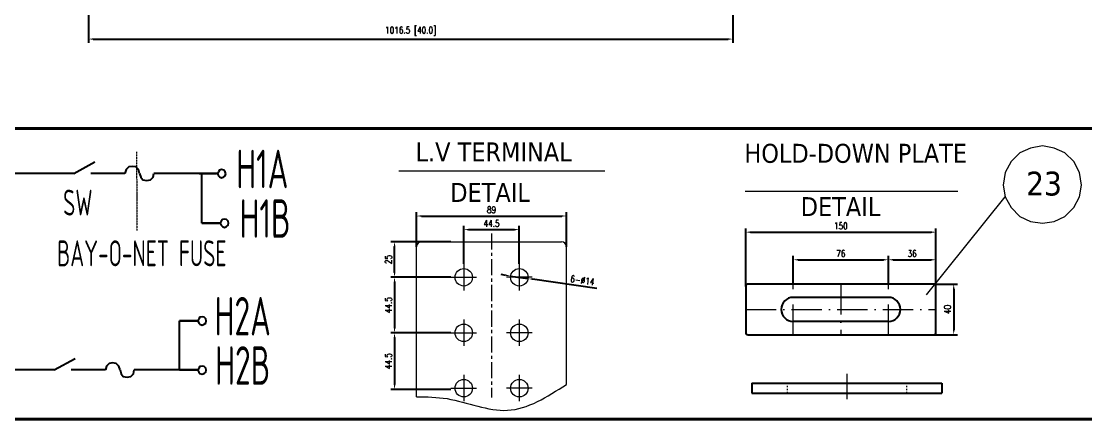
# Model space of a CAD drawing. Header units: millimetres. Extents: x 13152 to 35014, y -6229 to -226.
# Drawn here: x 20266 to 21946, y -4089 to -3458 of the extents above; entities that cross this region are included whole.
import ezdxf
from ezdxf.enums import TextEntityAlignment as Align

# ---------------------------------------------------------------- set-up
doc = ezdxf.new("R2010")
doc.units = ezdxf.units.MM
doc.header["$LTSCALE"] = 4
for name, pattern in [('5 双点画线', [10.5, 6.25, -1.25, 0.25, -1.25, 0.25, -1.25]), ('ACAD_ISO03W100', [1.18, 0.47, -0.71]), ('ACAD_ISO10W100', [18, 12, -3, 0, -3]), ('CENTERX2', [101.6, 63.5, -12.7, 12.7, -12.7]), ('点画线', [18, 12, -2, 2, -2])]:
    doc.linetypes.add(name, pattern=pattern)
doc.layers.add('1', color=12, linetype='Continuous')
doc.layers.add('中心线层', color=1, linetype='点画线', lineweight=18, true_color=0xff0000)
doc.layers.add('标注、文本', color=3, linetype='Continuous', lineweight=25)
doc.layers.add('铁心', color=3, linetype='Continuous', lineweight=0)
doc.styles.add('pdm', font='gbenor.shx', dxfattribs={"width": 0.8, "bigfont": 'gbhzfs.shx'})
doc.styles.add('Tahoma$001', font='tahoma.ttf', dxfattribs={"height": 2.159784})
doc.styles.add('TH_GBDIM', font='romans.shx', dxfattribs={"width": 0.8, "bigfont": 'gbcbig.shx'})
doc.dimstyles.new('TH_GBDIM1', dxfattribs={"dimscale": 3, "dimtxt": 3.5, "dimasz": 2.5, "dimexe": 2, "dimexo": 0, "dimgap": 1.5, "dimtad": 1, "dimdec": 1, "dimzin": 0, "dimdsep": 46, "dimtxsty": 'TH_GBDIM', "dimcen": 2.5, "dimclrd": 3, "dimclre": 256, "dimclrt": 2, "dimadec": 0, "dimazin": 0, "dimtfac": 0.714286, "dimtdec": 1, "dimtmove": 0, "dimatfit": 3, "dimfxl": 1, "dimtzin": 0, "dimlwd": -1, "dimlwe": -1, "dimarcsym": 0})

# ---------------------------------------------------------------- blocks, each defined once
blk = doc.blocks.new('*D227')
at = {"layer": 'Defpoints', "color": 0, "transparency": 16777216}
for p in [(21705.4, -3872.9), (21705.4, -3952.9), (21737.5, -3952.9)]:
    blk.add_point(p, dxfattribs=at)
at = {"layer": '标注、文本', "transparency": 16777216}
for p, q in [((21705.4, -3872.9), (21743.5, -3872.9)), ((21705.4, -3952.9), (21743.5, -3952.9))]:
    blk.add_line(p, q, dxfattribs=at)
at = {"layer": '标注、文本', "color": 3, "transparency": 16777216}
blk.add_line((21737.5, -3880.4), (21737.5, -3945.4), dxfattribs=at)
for points in [[(21736.3, -3880.4), (21738.8, -3880.4), (21737.5, -3872.9)], [(21736.3, -3945.4), (21738.8, -3945.4), (21737.5, -3952.9)]]:
    blk.add_solid(points, dxfattribs=at)
at = {"layer": '标注、文本', "color": 2, "transparency": 16777216, "insert": (21727.8, -3912.9), "char_height": 10.5, "attachment_point": 5, "rotation": 90, "style": 'TH_GBDIM'}
blk.add_mtext('40', dxfattribs=at)
blk = doc.blocks.new('*D228')
at = {"layer": 'Defpoints', "color": 0, "transparency": 16777216}
for p in [(21709.4, -3791), (21409.4, -3876.9), (21709.4, -3876.9)]:
    blk.add_point(p, dxfattribs=at)
at = {"layer": '标注、文本', "transparency": 16777216}
for p, q in [((21409.4, -3876.9), (21409.4, -3785)), ((21709.4, -3876.9), (21709.4, -3785))]:
    blk.add_line(p, q, dxfattribs=at)
at = {"layer": '标注、文本', "color": 3, "transparency": 16777216}
blk.add_line((21416.9, -3791), (21701.9, -3791), dxfattribs=at)
for points in [[(21416.9, -3789.7), (21416.9, -3792.2), (21409.4, -3791)], [(21701.9, -3789.7), (21701.9, -3792.2), (21709.4, -3791)]]:
    blk.add_solid(points, dxfattribs=at)
at = {"layer": '标注、文本', "color": 2, "transparency": 16777216, "insert": (21559.4, -3781.2), "char_height": 10.5, "attachment_point": 5, "style": 'TH_GBDIM'}
blk.add_mtext('150', dxfattribs=at)
blk = doc.blocks.new('*D229')
at = {"layer": 'Defpoints', "color": 0, "transparency": 16777216}
for p in [(21634.4, -3834.5), (21484.4, -3872.9), (21634.4, -3872.9)]:
    blk.add_point(p, dxfattribs=at)
at = {"layer": '标注、文本', "transparency": 16777216}
for p, q in [((21484.4, -3872.9), (21484.4, -3828.5)), ((21634.4, -3872.9), (21634.4, -3828.5))]:
    blk.add_line(p, q, dxfattribs=at)
at = {"layer": '标注、文本', "color": 3, "transparency": 16777216}
blk.add_line((21491.9, -3834.5), (21626.9, -3834.5), dxfattribs=at)
for points in [[(21491.9, -3833.3), (21491.9, -3835.8), (21484.4, -3834.5)], [(21626.9, -3833.3), (21626.9, -3835.8), (21634.4, -3834.5)]]:
    blk.add_solid(points, dxfattribs=at)
at = {"layer": '标注、文本', "color": 2, "transparency": 16777216, "insert": (21559.4, -3824.8), "char_height": 10.5, "attachment_point": 5, "style": 'TH_GBDIM'}
blk.add_mtext('76', dxfattribs=at)
blk = doc.blocks.new('*D230')
at = {"layer": 'Defpoints', "color": 0, "transparency": 16777216}
for p in [(21709.4, -3834.5), (21634.4, -3872.9), (21709.4, -3872.9)]:
    blk.add_point(p, dxfattribs=at)
at = {"layer": '标注、文本', "transparency": 16777216}
for p, q in [((21634.4, -3872.9), (21634.4, -3828.5)), ((21709.4, -3872.9), (21709.4, -3828.5))]:
    blk.add_line(p, q, dxfattribs=at)
at = {"layer": '标注、文本', "color": 3, "transparency": 16777216}
blk.add_line((21641.9, -3834.5), (21701.9, -3834.5), dxfattribs=at)
for points in [[(21641.9, -3833.3), (21641.9, -3835.8), (21634.4, -3834.5)], [(21701.9, -3833.3), (21701.9, -3835.8), (21709.4, -3834.5)]]:
    blk.add_solid(points, dxfattribs=at)
at = {"layer": '标注、文本', "color": 2, "transparency": 16777216, "insert": (21671.9, -3824.8), "char_height": 10.5, "attachment_point": 5, "style": 'TH_GBDIM'}
blk.add_mtext('36', dxfattribs=at)
blk = doc.blocks.new('*D231')
at = {"layer": 'Defpoints', "color": 0, "transparency": 16777216}
for p in [(21126.5, -3765.5), (20890.1, -3813.9), (21126.5, -3813.9)]:
    blk.add_point(p, dxfattribs=at)
at = {"layer": '标注、文本', "transparency": 16777216}
for p, q in [((20890.1, -3813.9), (20890.1, -3759.5)), ((21126.5, -3813.9), (21126.5, -3759.5))]:
    blk.add_line(p, q, dxfattribs=at)
at = {"layer": '标注、文本', "color": 3, "transparency": 16777216}
blk.add_line((20897.6, -3765.5), (21119, -3765.5), dxfattribs=at)
for points in [[(20897.6, -3764.2), (20897.6, -3766.7), (20890.1, -3765.5)], [(21119, -3764.2), (21119, -3766.7), (21126.5, -3765.5)]]:
    blk.add_solid(points, dxfattribs=at)
at = {"layer": '标注、文本', "color": 2, "transparency": 16777216, "insert": (21008.3, -3755.7), "char_height": 10.5, "attachment_point": 5, "style": 'TH_GBDIM'}
blk.add_mtext('89', dxfattribs=at)
blk = doc.blocks.new('*D232')
at = {"layer": 'Defpoints', "color": 0, "transparency": 16777216}
for p in [(20855.3, -3806), (20944.2, -3806), (20944.2, -3862.1)]:
    blk.add_point(p, dxfattribs=at)
at = {"layer": '标注、文本', "transparency": 16777216}
for p, q in [((20944.2, -3806), (20849.3, -3806)), ((20944.2, -3862.1), (20849.3, -3862.1))]:
    blk.add_line(p, q, dxfattribs=at)
at = {"layer": '标注、文本', "color": 3, "transparency": 16777216}
blk.add_line((20855.3, -3854.6), (20855.3, -3813.5), dxfattribs=at)
for points in [[(20854.1, -3813.5), (20856.6, -3813.5), (20855.3, -3806)], [(20854.1, -3854.6), (20856.6, -3854.6), (20855.3, -3862.1)]]:
    blk.add_solid(points, dxfattribs=at)
at = {"layer": '标注、文本', "color": 2, "transparency": 16777216, "insert": (20845.6, -3834.1), "char_height": 10.5, "attachment_point": 5, "rotation": 90, "style": 'TH_GBDIM'}
blk.add_mtext('25', dxfattribs=at)
blk = doc.blocks.new('*D233')
at = {"layer": 'Defpoints', "color": 0, "transparency": 16777216}
for p in [(20944.2, -3862.1), (20855.3, -3949.8), (20944.2, -3949.8)]:
    blk.add_point(p, dxfattribs=at)
at = {"layer": '标注、文本', "transparency": 16777216}
for p, q in [((20944.2, -3862.1), (20849.3, -3862.1)), ((20944.2, -3949.8), (20849.3, -3949.8))]:
    blk.add_line(p, q, dxfattribs=at)
at = {"layer": '标注、文本', "color": 3, "transparency": 16777216}
blk.add_line((20855.3, -3869.6), (20855.3, -3942.3), dxfattribs=at)
for points in [[(20854.1, -3869.6), (20856.6, -3869.6), (20855.3, -3862.1)], [(20854.1, -3942.3), (20856.6, -3942.3), (20855.3, -3949.8)]]:
    blk.add_solid(points, dxfattribs=at)
at = {"layer": '标注、文本', "color": 2, "transparency": 16777216, "insert": (20845.6, -3906), "char_height": 10.5, "attachment_point": 5, "rotation": 90, "style": 'TH_GBDIM'}
blk.add_mtext('44.5', dxfattribs=at)
blk = doc.blocks.new('*D234')
at = {"layer": 'Defpoints', "color": 0, "transparency": 16777216}
for p in [(21052.2, -3787), (20964.5, -3841), (21052.2, -3841)]:
    blk.add_point(p, dxfattribs=at)
at = {"layer": '标注、文本', "transparency": 16777216}
for p, q in [((20964.5, -3841), (20964.5, -3781)), ((21052.2, -3841), (21052.2, -3781))]:
    blk.add_line(p, q, dxfattribs=at)
at = {"layer": '标注、文本', "color": 3, "transparency": 16777216}
blk.add_line((20972, -3787), (21044.7, -3787), dxfattribs=at)
for points in [[(20972, -3785.7), (20972, -3788.2), (20964.5, -3787)], [(21044.7, -3785.7), (21044.7, -3788.2), (21052.2, -3787)]]:
    blk.add_solid(points, dxfattribs=at)
at = {"layer": '标注、文本', "color": 2, "transparency": 16777216, "insert": (21008.4, -3777.2), "char_height": 10.5, "attachment_point": 5, "style": 'TH_GBDIM'}
blk.add_mtext('44.5', dxfattribs=at)
blk = doc.blocks.new('*D235')
at = {"layer": 'Defpoints', "color": 0, "transparency": 16777216}
for p in [(21038.5, -3860.2), (21065.8, -3864.2)]:
    blk.add_point(p, dxfattribs=at)
at = {"layer": '标注、文本', "color": 3, "transparency": 16777216}
for p, q in [((21031.1, -3859.1), (21023.7, -3858)), ((21038.5, -3860.2), (21065.8, -3864.2)), ((21174.4, -3880.1), (21073.2, -3865.2))]:
    blk.add_line(p, q, dxfattribs=at)
for points in [[(21031.3, -3857.8), (21030.9, -3860.3), (21038.5, -3860.2)], [(21073.4, -3864), (21073.1, -3866.5), (21065.8, -3864.2)]]:
    blk.add_solid(points, dxfattribs=at)
at = {"layer": '标注、文本', "color": 2, "transparency": 16777216, "insert": (21151.7, -3866.9), "char_height": 10.5, "attachment_point": 5, "rotation": 351.6664, "style": 'TH_GBDIM'}
blk.add_mtext('6-%%C14', dxfattribs=at)
blk = doc.blocks.new('*D238')
at = {"layer": 'Defpoints', "color": 0, "transparency": 16777216}
for p in [(20372.6, -3433.3), (21389.1, -3433.3), (21389.1, -3486.3)]:
    blk.add_point(p, dxfattribs=at)
at = {"layer": '标注、文本', "transparency": 16777216}
for p, q in [((20372.6, -3433.3), (20372.6, -3492.3)), ((21389.1, -3433.3), (21389.1, -3492.3))]:
    blk.add_line(p, q, dxfattribs=at)
at = {"layer": '标注、文本', "color": 3, "transparency": 16777216}
blk.add_line((20380.1, -3486.3), (21381.6, -3486.3), dxfattribs=at)
for points in [[(20380.1, -3485), (20380.1, -3487.5), (20372.6, -3486.3)], [(21381.6, -3485), (21381.6, -3487.5), (21389.1, -3486.3)]]:
    blk.add_solid(points, dxfattribs=at)
at = {"layer": '标注、文本', "color": 2, "transparency": 16777216, "insert": (20880.8, -3473.8), "char_height": 10.5, "attachment_point": 5, "style": 'TH_GBDIM'}
blk.add_mtext('1016.5 [40.0]', dxfattribs=at)
blk = doc.blocks.new('*D252')
at = {"layer": 'Defpoints', "color": 0, "transparency": 16777216}
for p in [(20944.2, -3949.8), (20855.3, -4039.1), (20944.2, -4039.1)]:
    blk.add_point(p, dxfattribs=at)
at = {"layer": '标注、文本', "transparency": 16777216}
for p, q in [((20944.2, -3949.8), (20849.3, -3949.8)), ((20944.2, -4039.1), (20849.3, -4039.1))]:
    blk.add_line(p, q, dxfattribs=at)
at = {"layer": '标注、文本', "color": 3, "transparency": 16777216}
blk.add_line((20855.3, -3957.3), (20855.3, -4031.6), dxfattribs=at)
for points in [[(20854.1, -3957.3), (20856.6, -3957.3), (20855.3, -3949.8)], [(20854.1, -4031.6), (20856.6, -4031.6), (20855.3, -4039.1)]]:
    blk.add_solid(points, dxfattribs=at)
at = {"layer": '标注、文本', "color": 2, "transparency": 16777216, "insert": (20845.6, -3994.4), "char_height": 10.5, "attachment_point": 5, "rotation": 90, "style": 'TH_GBDIM'}
blk.add_mtext('44.5', dxfattribs=at)

msp = doc.modelspace()

# ---------------------------------------------------------------- linework, layer by layer
at = {"layer": '1', "color": 0, "lineweight": 40}
msp.add_line((19640.94, -3627.21), (24824.19, -3627.21), dxfattribs=at)
at = {"layer": '1', "color": 1, "linetype": 'CENTERX2', "lineweight": 13, "ltscale": 0.1}
msp.add_line((21008.37, -3792.92), (21008.32, -4052.1), dxfattribs=at)
at = {"layer": '1', "color": 0, "lineweight": 40, "const_width": 4.72}
msp.add_lwpolyline([(19640.94, -4086.14), (24824.19, -4086.14), (24824.19, -360.68), (19640.94, -360.68), (19640.94, -4086.14)], dxfattribs=at)
at = {"layer": '中心线层', "lineweight": 13}
for p, q in [((20964.54, -3840.97), (20964.54, -3882.78)), ((21052.19, -3840.98), (21052.18, -3882.79)), ((20944.18, -3862.14), (20984.89, -3862.14)), ((21072.54, -3862.16), (21031.83, -3862.15)), ((20964.54, -3928.63), (20964.54, -3970.44)), ((21052.16, -3928.65), (21052.15, -3970.46)), ((20944.18, -3949.8), (20984.89, -3949.8)), ((21072.51, -3949.82), (21031.8, -3949.81)), ((20964.54, -4016.03), (20964.54, -4057.84)), ((21052.16, -4016.04), (21052.15, -4057.85)), ((20944.18, -4037.2), (20984.89, -4037.2)), ((21072.51, -4037.22), (21031.8, -4037.21))]:
    msp.add_line(p, q, dxfattribs=at)
at = {"layer": '标注、文本', "color": 6, "linetype": '5 双点画线', "lineweight": 13, "ltscale": 0.1}
msp.add_line((20448.39, -3664.13), (20448.67, -3788.45), dxfattribs=at)
at = {"layer": '标注、文本'}
for p, q in [((20349.31, -3698.3), (20382.58, -3680.08)), ((20551.54, -3776.53), (20551.54, -3698.3)), ((21409.38, -3876.87), (21409.38, -3948.87)), ((21705.38, -3872.87), (21413.38, -3872.87)), ((21709.38, -3948.87), (21709.38, -3876.87)), ((21634.38, -3893.87), (21484.38, -3893.87)), ((20516.21, -4008.42), (20516.21, -3930.69)), ((21634.38, -3931.87), (21484.38, -3931.87)), ((21413.38, -3952.87), (21705.38, -3952.87)), ((20318.37, -4008.42), (20351.63, -3990.2)), ((21418.8, -4028.99), (21718.8, -4028.99)), ((21418.8, -4028.99), (21418.8, -4044.99)), ((21718.8, -4028.99), (21718.8, -4044.99)), ((21418.8, -4044.99), (21718.8, -4044.99))]:
    msp.add_line(p, q, dxfattribs=at)
at = {"layer": '标注、文本', "lineweight": 13}
for p, q in [((20897.97, -3806), (21118.6, -3806)), ((20890.08, -4050.63), (20890.09, -3813.88)), ((21126.45, -4031.19), (21126.48, -3813.88))]:
    msp.add_line(p, q, dxfattribs=at)
at = {"layer": '标注、文本', "color": 1, "linetype": 'ACAD_ISO10W100', "lineweight": 18}
for p, q in [((21484.38, -3952.87), (21484.38, -3872.87)), ((21559.38, -3872.87), (21559.38, -3952.87)), ((21634.38, -3952.87), (21634.38, -3872.87)), ((21409.38, -3912.87), (21709.38, -3912.87)), ((21568.8, -4014.58), (21568.8, -4054.58))]:
    msp.add_line(p, q, dxfattribs=at)
at = {"layer": '标注、文本', "color": 2, "linetype": 'ACAD_ISO03W100', "lineweight": 18}
for p, q in [((21474.8, -4028.99), (21474.8, -4044.99)), ((21662.8, -4028.99), (21662.8, -4044.99))]:
    msp.add_line(p, q, dxfattribs=at)
at = {"layer": '标注、文本'}
for points in [[(20453.19, -3698.3), (20451.48, -3692.29), (20447.18, -3687.99), (20441.17, -3687.13), (20436.01, -3687.99), (20431.72, -3692.29), (20430, -3698.3)], [(20349.31, -3698.3), (20196.99, -3698.3)], [(20430, -3698.3), (20376.25, -3698.3)], [(20453.19, -3698.3), (20454.91, -3704.31), (20458.35, -3708.61), (20464.36, -3709.47), (20470.37, -3708.61), (20474.67, -3704.31), (20475.53, -3698.3)], [(20551.54, -3698.3), (20475.53, -3698.3)], [(20547.16, -3698.3), (20574.63, -3698.3)], [(20576.08, -3698.3), (20547.16, -3698.3)], [(20551.54, -3776.53), (20579.01, -3776.53)], [(20580.46, -3776.53), (20551.54, -3776.53)], [(20516.21, -3930.69), (20543.69, -3930.69)], [(20545.13, -3930.69), (20516.21, -3930.69)], [(20318.37, -4008.42), (20166.05, -4008.42)], [(20399.06, -4008.42), (20345.31, -4008.42)], [(20422.25, -4008.42), (20420.53, -4002.4), (20416.24, -3998.11), (20410.22, -3997.25), (20405.07, -3998.11), (20400.77, -4002.4), (20399.06, -4008.42)], [(20422.25, -4008.42), (20423.97, -4014.43), (20427.4, -4018.72), (20433.42, -4019.58), (20439.43, -4018.72), (20443.73, -4014.43), (20444.59, -4008.42)], [(20516.21, -4008.42), (20444.59, -4008.42)], [(20516.21, -4008.42), (20543.69, -4008.42)], [(20545.13, -4008.42), (20516.21, -4008.42)]]:
    msp.add_lwpolyline(points, dxfattribs=at)
for points in [[(20588.98, -3698.72), (20588.34, -3695.5), (20585.76, -3692.92), (20582.54, -3692.27), (20579.32, -3692.92), (20577.39, -3695.5), (20576.1, -3698.72), (20577.39, -3701.94), (20579.32, -3703.87), (20582.54, -3705.16), (20585.76, -3703.87), (20588.34, -3701.94)], [(20593.37, -3776.95), (20592.72, -3773.73), (20590.15, -3771.15), (20586.93, -3770.5), (20583.7, -3771.15), (20581.77, -3773.73), (20580.48, -3776.95), (20581.77, -3780.17), (20583.7, -3782.1), (20586.93, -3783.39), (20590.15, -3782.1), (20592.72, -3780.17)], [(20558.04, -3931.1), (20557.4, -3927.88), (20554.82, -3925.31), (20551.6, -3924.66), (20548.38, -3925.31), (20546.44, -3927.88), (20545.15, -3931.1), (20546.44, -3934.33), (20548.38, -3936.26), (20551.6, -3937.55), (20554.82, -3936.26), (20557.4, -3934.33)], [(20558.04, -4008.83), (20557.4, -4005.61), (20554.82, -4003.03), (20551.6, -4002.39), (20548.38, -4003.03), (20546.44, -4005.61), (20545.15, -4008.83), (20546.44, -4012.05), (20548.38, -4013.99), (20551.6, -4015.28), (20554.82, -4013.99), (20557.4, -4012.05)]]:
    msp.add_lwpolyline(points, close=True, dxfattribs=at)
at = {"layer": '标注、文本', "lineweight": 13}
for centre in [(20964.54, -3862.14), (21052.18, -3862.15), (20964.54, -3949.8), (21052.15, -3949.81), (20964.54, -4037.2), (21052.15, -4037.21)]:
    msp.add_circle(centre, 13.79, dxfattribs=at)
for centre, start, end in [((20897.97, -3813.88), 90, 180), ((21118.6, -3813.88), 0, 90)]:
    msp.add_arc(centre, 7.88, start, end, dxfattribs=at)
at = {"layer": '标注、文本'}
for centre, radius, start, end in [((21413.38, -3876.87), 4, 90, 180), ((21705.38, -3876.87), 4, 0, 90), ((21484.38, -3912.87), 19, 90, 270), ((21634.38, -3912.87), 19, 270, 90), ((21413.38, -3948.87), 4, 180, 270), ((21705.38, -3948.87), 4, 270, 0)]:
    msp.add_arc(centre, radius, start, end, dxfattribs=at)
at = {"layer": '标注、文本', "lineweight": 13}
msp.add_open_spline([(20890.06, -4050.63), (20906.14, -4050.86), (20954.48, -4051.56), (21036.61, -4089.18), (21096.05, -4050.82), (21126.45, -4031.19)], degree=3, knots=[0, 0, 0, 0, 73.6094398, 221.2812779, 375.9462142, 375.9462142, 375.9462142, 375.9462142], dxfattribs=at)
at = {"layer": '铁心', "lineweight": 13}
for p, q in [((21187.1, -3694.55), (20862.2, -3694.55)), ((21744.22, -3726.54), (21408.52, -3726.54))]:
    msp.add_line(p, q, dxfattribs=at)
msp.add_lwpolyline([(21939.17, -3716.65), (21935.85, -3696.77), (21926.82, -3679.6), (21912.96, -3665.75), (21895.8, -3658.22), (21877.42, -3654.9), (21858.75, -3658.22), (21841.88, -3665.75), (21828.03, -3679.6), (21818.69, -3696.77), (21815.68, -3716.65), (21818.69, -3735.32), (21828.03, -3752.19), (21841.88, -3766.04), (21858.75, -3773.87), (21877.42, -3776.88), (21895.8, -3773.87), (21912.96, -3766.04), (21926.82, -3752.19), (21935.85, -3735.32)], close=True, dxfattribs=at)
msp.add_lwpolyline([(21694.8, -3889.97), (21818.69, -3735.32), (21818.69, -3735.32)], dxfattribs=at)

# ---------------------------------------------------------------- texts
at = {"layer": '标注、文本', "style": 'pdm', "width": 0.7}
for s, p in [('H1A', (20646.71, -3691.2)), ('H1B', (20651.09, -3769.43)), ('H2A', (20615.76, -3923.59)), ('H2B', (20615.76, -4001.32))]:
    msp.add_text(s, height=60.877, dxfattribs=at).set_placement(p, align=Align.MIDDLE_CENTER)
for s, p in [('SW', (20378.91, -3764.75)), ('BAY-O-NET FUSE', (20590.18, -3844.77))]:
    msp.add_text(s, height=40.877, dxfattribs=at).set_placement(p, align=Align.RIGHT)
at = {"layer": '铁心', "lineweight": 13, "style": 'Tahoma$001'}
for s, height, p in [('L.V TERMINAL', 30, (20888.4, -3679.38)), ('HOLD-DOWN PLATE', 30, (21407.27, -3681.54)), ('23', 37.589, (21851.75, -3733.07)), ('DETAIL', 30, (20943.27, -3743.3)), ('DETAIL', 30, (21496.12, -3765.66))]:
    msp.add_text(s, height=height, dxfattribs=at).set_placement(p)

# ---------------------------------------------------------------- dimensions: what is measured, and where the dimension line sits
at = {"layer": '标注、文本'}
dim = msp.add_linear_dim(base=(21389.1, -3486.29), p1=(20372.6, -3433.26), p2=(21389.1, -3433.26), dimstyle='TH_GBDIM1', dxfattribs=at)
dim.commit()
dim.dimension.update_dxf_attribs({"geometry": '*D238', "text_midpoint": (20880.85, -3473.79)})
for base, p1, p2, text, picture, middle in [((21126.48, -3765.46), (20890.09, -3813.88), (21126.48, -3813.92), '89', '*D231', (21008.29, -3755.71)), ((21052.19, -3786.98), (20964.54, -3840.97), (21052.19, -3841), '44.5', '*D234', (21008.36, -3777.23)), ((21709.38, -3790.96), (21409.38, -3876.87), (21709.38, -3876.87), '150', '*D228', (21559.38, -3781.21)), ((21634.38, -3834.54), (21484.38, -3872.87), (21634.38, -3872.87), '76', '*D229', (21559.38, -3824.79)), ((21709.38, -3834.54), (21634.38, -3872.87), (21709.38, -3872.87), '36', '*D230', (21671.88, -3824.79))]:
    dim = msp.add_linear_dim(base=base, p1=p1, p2=p2, text=text, dimstyle='TH_GBDIM1', dxfattribs=at)
    dim.commit()
    dim.dimension.update_dxf_attribs({"geometry": picture, "text_midpoint": middle})
for base, p1, p2, angle, text, picture, middle in [((20855.3, -3806), (20944.18, -3862.14), (20944.18, -3806), 90, '25', '*D232', (20845.55, -3834.07)), ((20855.3, -3949.8), (20944.18, -3862.14), (20944.18, -3949.8), 90, '44.5', '*D233', (20845.55, -3905.97)), ((21737.53, -3952.87), (21705.38, -3872.87), (21705.38, -3952.87), 270, '40', '*D227', (21727.78, -3912.87)), ((20855.3, -4039.09), (20944.18, -3949.8), (20944.18, -4039.09), 90, '44.5', '*D252', (20845.55, -3994.45))]:
    dim = msp.add_linear_dim(base=base, p1=p1, p2=p2, angle=angle, text=text, dimstyle='TH_GBDIM1', dxfattribs=at)
    dim.commit()
    dim.dimension.update_dxf_attribs({"geometry": picture, "text_midpoint": middle})
dim = msp.add_diameter_dim_2p(p1=(21038.54, -3860.15), p2=(21065.83, -3864.15), text='6-%%C14', dimstyle='TH_GBDIM1', dxfattribs=at)
dim.commit()
dim.dimension.update_dxf_attribs({"geometry": '*D235', "text_midpoint": (21150.33, -3876.53), "dimtype": 163})

doc.saveas('drawing.dxf')
